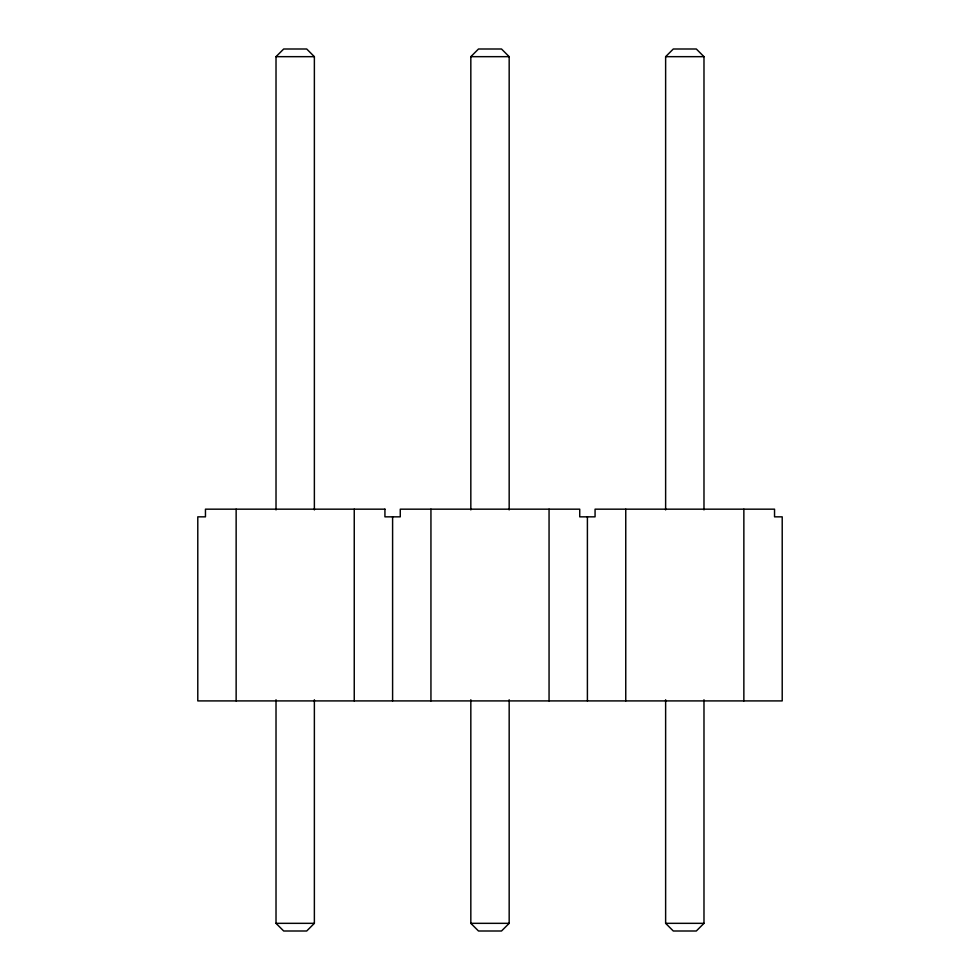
<?xml version="1.0" encoding="UTF-8"?>
<svg xmlns="http://www.w3.org/2000/svg" width="980" height="980" viewBox="0 0 980 980"><rect width="100%" height="100%" fill="white"/><g stroke="black" fill="none" stroke-linecap="round" stroke-linejoin="round"><path stroke-width="1.47" d="M276.017 509.906L276.017 56.669L283.686 49L306.703 49L314.372 56.669L314.372 509.906M470.829 509.906L470.829 56.669L478.497 49L501.503 49L509.171 56.669L509.171 509.906M665.628 509.906L665.628 56.669L673.297 49L696.314 49L703.983 56.669L703.983 509.906M314.372 699.769L314.372 923.332L306.703 931L283.686 931L276.017 923.332L276.017 699.769M509.171 699.769L509.171 923.332L501.503 931L478.497 931L470.829 923.332L470.829 699.769M703.983 699.769L703.983 923.332L696.314 931L673.297 931L665.628 923.332L665.628 699.769M276.017 56.669L314.372 56.669M470.829 56.669L509.171 56.669M665.628 56.669L703.983 56.669M276.017 923.332L314.372 923.332M470.829 923.332L509.171 923.332M665.628 923.332L703.983 923.332M743.857 509.171L743.857 700.908M625.755 509.171L625.755 700.908M587.4 516.84L587.4 700.908M549.057 509.171L549.057 700.908M430.943 509.171L430.943 700.908M392.6 516.84L392.6 700.908M354.246 509.171L354.246 700.908M236.143 509.171L236.143 700.908M384.932 509.171L205.457 509.171L205.457 516.84L197.789 516.84L197.789 700.908L782.212 700.908L782.212 516.84L774.543 516.84L774.543 509.171L595.068 509.171L595.068 516.84L579.731 516.84L579.731 509.171L400.269 509.171L400.269 516.84L384.932 516.84L384.932 509.171"/></g></svg>
